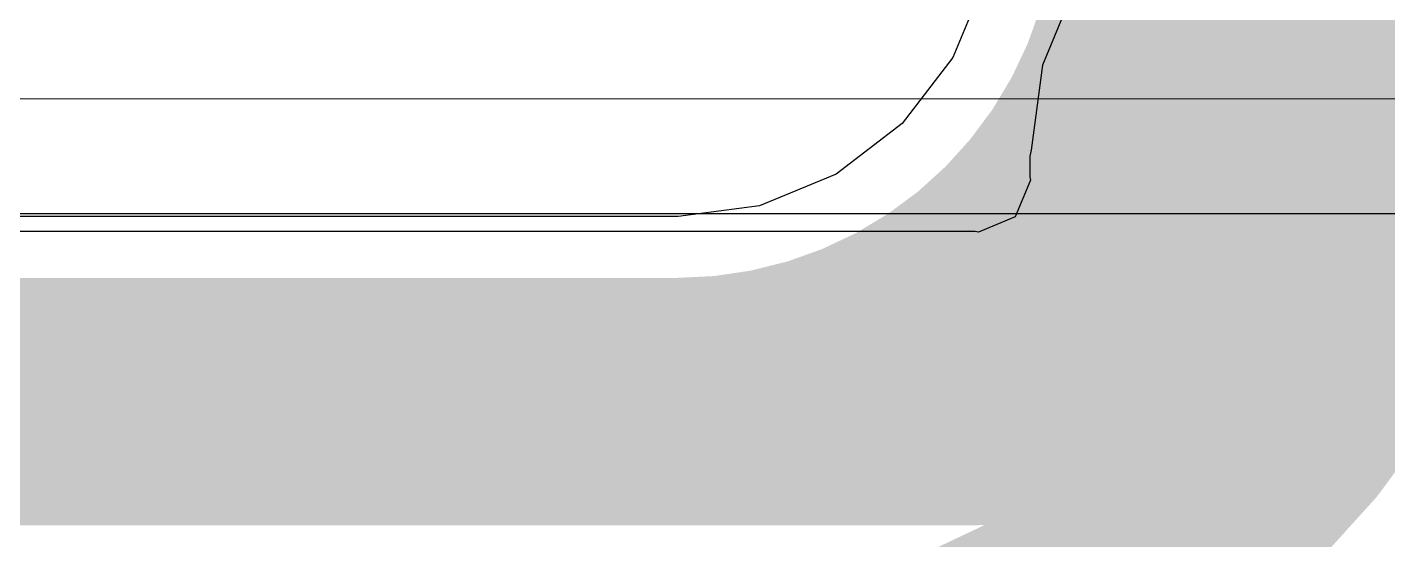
# Model space of a CAD drawing. Header units: inches. Extents: x -0.2 to 17.4, y -0.2 to 2.6.
# Drawn here: x 0.8163 to 0.9335, y 0.8308 to 0.8749 of the extents above; entities that cross this region are included whole.
import ezdxf

# ---------------------------------------------------------------- set-up
doc = ezdxf.new("R2010")
doc.units = ezdxf.units.IN
doc.header["$MEASUREMENT"] = 0
for name, color, linetype in [('Bottom Layer', 5, 'Continuous'), ('Bottom Overlay', 54, 'Continuous'), ('Top Layer', 1, 'Continuous')]:
    doc.layers.add(name, color=color, linetype=linetype)

msp = doc.modelspace()

# ---------------------------------------------------------------- linework, layer by layer
at = {"layer": 'Bottom Layer'}
for p, q in [((0.9067955, 0.878927), (0.9037726, 0.8716291)), ((0.9037726, 0.8716291), (0.9028101, 0.8643178)), ((0.9028101, 0.8643178), (0.9027066, 0.8637975)), ((0.9027066, 0.8637975), (0.9027066, 0.862)), ((0.90276, 0.8617314), (0.9014447, 0.8585558)), ((0.9027066, 0.862), (0.90276, 0.8617314)), ((0.9014447, 0.8585558), (0.8982691, 0.8572405)), ((0.8980005, 0.8572939), (0.8057914, 0.8572939)), ((0.8982691, 0.8572405), (0.8980005, 0.8572939))]:
    msp.add_line(p, q, dxfattribs=at)
at = {"layer": 'Bottom Layer', "const_width": 0.02}
for points in [[(0.9180005, 0.8637975, -0.9999999999999999), (0.9480005, 0.8637975)], [(0.9180005, 0.862, -0.4142135623730951), (0.8980005, 0.842)]]:
    msp.add_lwpolyline(points, format="xyb", dxfattribs=at)
for points in [[(0.9180005, 0.862), (0.9180005, 0.8637975)], [(0.7998722, 0.842), (0.828, 0.842)], [(0.828, 0.842), (0.8980005, 0.842)]]:
    msp.add_lwpolyline(points, dxfattribs=at)
at = {"layer": 'Bottom Layer', "const_width": 0.01}
for points in [[(0.9130005, 0.8637975, 1), (0.9230005, 0.8637975, 1)], [(0.9130005, 0.8637975, 1), (0.9230005, 0.8637975, 1)], [(0.9130005, 0.862, 1), (0.9230005, 0.862, 1)], [(0.9130005, 0.862, 1), (0.9230005, 0.862, 1)], [(0.823, 0.842, 1), (0.833, 0.842, 1)], [(0.823, 0.842, 1), (0.833, 0.842, 1)], [(0.8930005, 0.842, 1), (0.9030005, 0.842, 1)], [(0.8930005, 0.842, 1), (0.9030005, 0.842, 1)]]:
    msp.add_lwpolyline(points, format="xyb", close=True, dxfattribs=at)
at = {"layer": 'Bottom Overlay'}
for p, q in [((1.1020234, 0.8687422), (0.6491623, 0.8686906)), ((0.6644505, 0.8588772), (1.0924425, 0.8588514))]:
    msp.add_line(p, q, dxfattribs=at)
at = {"layer": 'Top Layer'}
for p, q in [((0.8988003, 0.8789023), (0.8960606, 0.8722882)), ((0.8960606, 0.8722882), (0.8917025, 0.8666086)), ((0.8917025, 0.8666086), (0.8860229, 0.8622505)), ((0.8860229, 0.8622505), (0.8794088, 0.8595108)), ((0.8794088, 0.8595108), (0.8723973, 0.8585878)), ((0.8723111, 0.8586049), (0.8030065, 0.8586049)), ((0.8723973, 0.8585878), (0.8723111, 0.8586049))]:
    msp.add_line(p, q, dxfattribs=at)
at = {"layer": 'Top Layer', "const_width": 0.02}
for points in [[(0.9410001, 0.886, -0.4142135623730951), (0.8696891, 0.814689)], [(0.9150001, 0.886, -0.4142135623730951), (0.8723111, 0.843311)]]:
    msp.add_lwpolyline(points, format="xyb", dxfattribs=at)
msp.add_lwpolyline([(0.7960001, 0.843311), (0.8723111, 0.843311)], dxfattribs=at)
at = {"layer": 'Top Layer', "const_width": 0.01}
msp.add_lwpolyline([(0.8673111, 0.843311, 1), (0.8773111, 0.843311, 1)], format="xyb", close=True, dxfattribs=at)
msp.add_lwpolyline([(0.8673111, 0.843311, 1), (0.8773111, 0.843311, 1)], format="xyb", close=True, dxfattribs=at)

doc.saveas('drawing.dxf')
